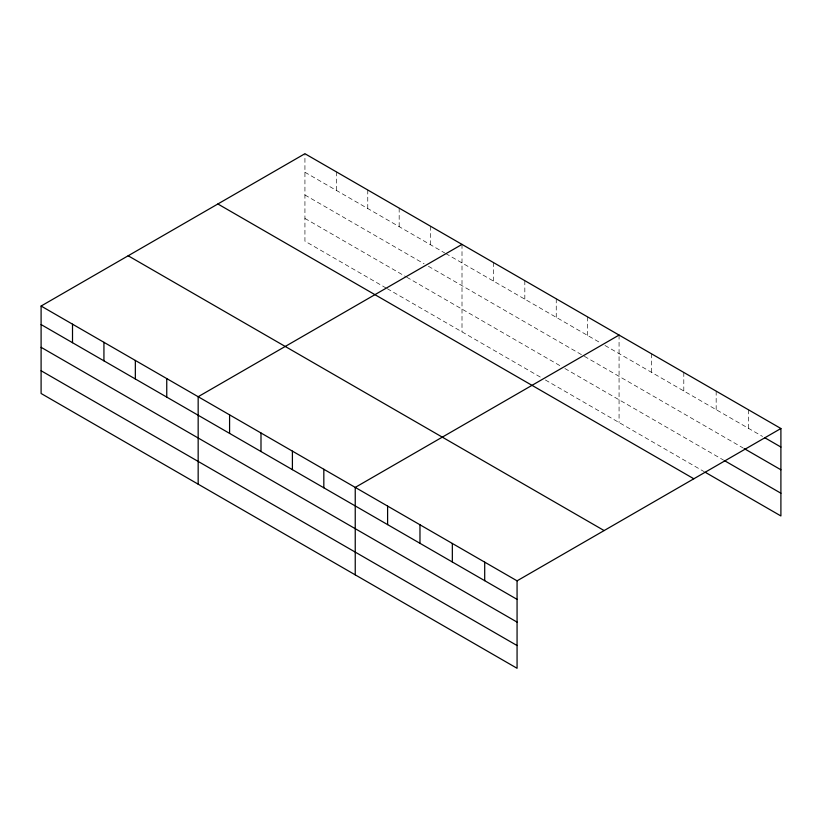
<?xml version="1.0" encoding="UTF-8"?>
<svg xmlns="http://www.w3.org/2000/svg" width="822" height="822" viewBox="0 0 822 822"><rect width="100%" height="100%" fill="white"/><g stroke="black" fill="none" stroke-linecap="round" stroke-linejoin="round"><path stroke-width="0.62" stroke-dasharray="4.11 3.08" d="M304.931 172.25L444.671 252.919M445.76 253.546L600.656 342.98M604.992 345.476L762.559 436.451M304.931 194.989L424.09 263.78M428.426 266.287L583.322 355.721M584.411 356.337L743.139 447.98M304.931 218.426L405.678 276.582M406.756 277.209L560.573 366.016M564.909 368.513L723.72 460.207M386.176 288.07L304.931 241.165L304.931 153.714M387.265 288.697L541.082 377.504M545.418 380L704.3 471.736M748.534 409.818L748.534 428.354M716.168 391.138L716.168 409.675M683.801 372.448L683.801 390.984M651.435 353.768L651.435 372.294M619.069 335.078L619.069 422.529M587.658 316.943L587.658 335.479M556.247 298.807L556.247 317.343M524.826 280.672L524.826 299.198M493.416 262.537L493.416 281.062M462.005 244.401L462.005 331.852M430.594 226.256L430.594 244.792M399.173 208.12L399.173 226.656M367.763 189.985L367.763 208.521M336.352 171.849L336.352 190.385"/><path stroke-width="1.23" d="M41.1 306.041L517.069 580.835L517.069 668.286L41.1 393.491L41.1 306.041L304.931 153.714L780.9 428.509L780.9 515.959L705.379 472.362M462.005 244.401L198.164 396.718L198.164 484.168M619.069 335.078L355.238 487.405L355.238 574.855M517.069 580.835L780.9 428.509M764.717 437.694L780.9 447.045M744.218 448.607L780.9 469.783M724.798 460.823L780.9 493.221M217.871 203.979L693.83 478.774M128.17 255.776L604.129 530.57M41.1 324.567L517.069 599.361M41.1 347.316L517.069 622.11M41.1 370.743L517.069 645.537M484.703 562.145L484.703 580.681M452.336 543.465L452.336 561.991M419.97 524.775L419.97 543.311M387.604 506.085L387.604 524.621M323.827 469.27L323.827 487.795M292.406 451.134L292.406 469.66M260.995 432.999L260.995 451.525M229.585 414.853L229.585 433.389M166.753 378.582L166.753 397.118M135.342 360.447L135.342 378.983M103.932 342.312L103.932 360.848M72.511 324.176L72.511 342.712"/></g></svg>
